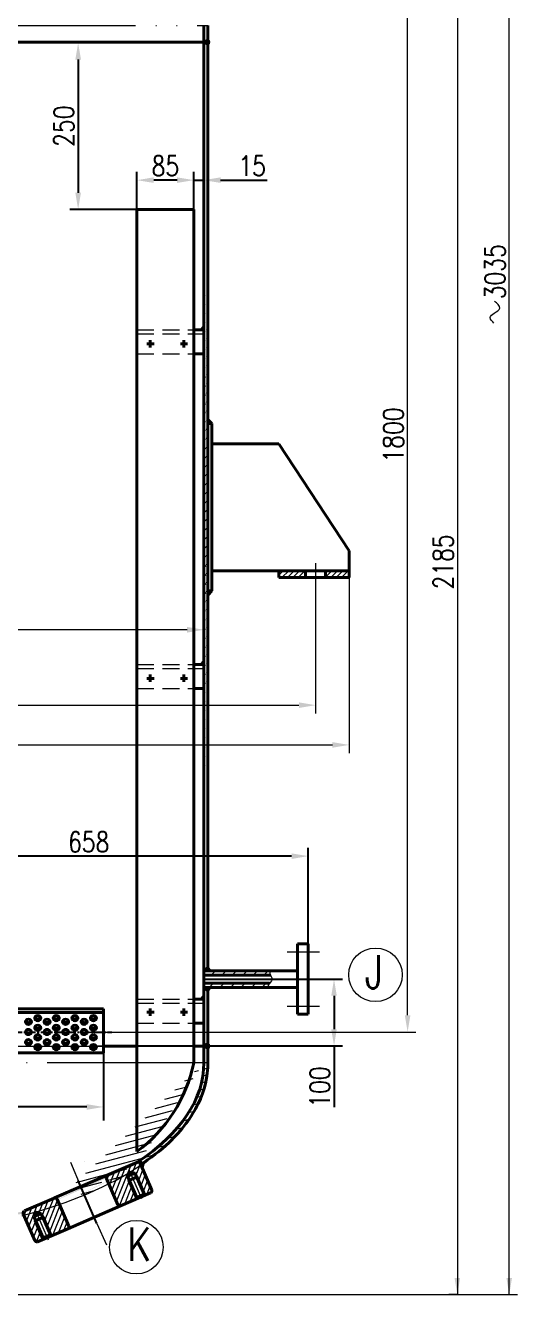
# Model space of a CAD drawing. Header units: millimetres. Extents: x 3080 to 3710, y -594 to 0.
# Drawn here: x 3225.3 to 3298.8, y -353.1 to -163.5 of the extents above; entities that cross this region are included whole.
import ezdxf

# ---------------------------------------------------------------- set-up
doc = ezdxf.new("R2010")
doc.units = ezdxf.units.MM
for name, pattern in [('ACAD_ISO04W100', [30, 24, -3, 0, -3]), ('ACAD_ISO05W100', [33, 24, -3, 0, -3, 0, -3]), ('ACAD_ISO10W100', [18, 12, -3, 0, -3]), ('CENTER', [2, 1.25, -0.25, 0.25, -0.25]), ('DASHED2', [9.525, 6.35, -3.175])]:
    doc.linetypes.add(name, pattern=pattern)
doc.layers.add('中心线', color=1, linetype='CENTER')
doc.layers.add('文本标注', color=6, linetype='Continuous')
for name, color, linetype, lineweight in [('双点划线', 7, 'ACAD_ISO05W100', 20), ('图层1', 7, 'Continuous', 40), ('点划线', 7, 'ACAD_ISO10W100', 20), ('点化线', 3, 'ACAD_ISO04W100', 25), ('粗实线', 7, 'Continuous', 40), ('细实线', 7, 'Continuous', 20), ('虚线', 7, 'DASHED2', 20)]:
    doc.layers.add(name, color=color, linetype=linetype, lineweight=lineweight)
doc.styles.add('HZTXT', font='txt.shx', dxfattribs={"bigfont": 'hztxt.shx'})
doc.styles.add('样式 1', font='txt.shx', dxfattribs={"width": 0.8, "bigfont": 'hztxt.shx'})
doc.dimstyles.new('ISO-25', dxfattribs={"dimtxt": 3, "dimasz": 2.5, "dimexe": 1.25, "dimexo": 0, "dimtad": 1, "dimlfac": 6, "dimtxsty": 'HZTXT', "dimcen": 2.5, "dimadec": 0, "dimazin": 0, "dimtfac": 1, "dimtmove": 0, "dimatfit": 3, "dimfxl": 0, "dimarcsym": 0})

# ---------------------------------------------------------------- blocks, each defined once
blk = doc.blocks.new('A$C26D55DB2')
at = {"layer": '细实线', "ltscale": 0.2}
h = blk.add_hatch(dxfattribs=at)
h.set_pattern_fill('ANSI31', color=256, scale=0.166667, angle=192, style=0)
h.set_pattern_definition([(237, (300.6436, 245.9719), (0.4437963, -0.2882047), [])])
h.paths.add_polyline_path([(15.47, 7.17), (15.28, 7.29), (11.12, 6.41), (10.99, 6.21), (11.79, 2.46), (11.99, 2.34), (14.13, 2.79), (13.61, 5.24), (13.77, 5.27), (13.66, 5.8), (14.14, 5.91), (14.08, 6.19), (14.63, 6.01), (14.62, 6.01), (14.74, 5.48), (14.91, 5.51), (15.43, 3.07), (16.14, 3.22), (16.27, 3.42)])
h.paths.add_polyline_path([(14.91, 5.51), (14.74, 5.48), (15.23, 3.2), (15.43, 3.07)])
h.paths.add_polyline_path([(13.77, 5.27), (13.61, 5.24), (14.13, 2.79), (14.25, 2.99)], flags=17)
h.paths.add_polyline_path([(3, 0.43), (5.14, 0.88), (5.27, 1.08), (4.47, 4.83), (4.27, 4.96), (0.12, 4.07), (-0.01, 3.87), (0.78, 0.12), (0.98, 0), (1.69, 0.15), (1.17, 2.59), (1.35, 2.63), (1.23, 3.17), (1.65, 3.55), (1.71, 3.27), (2.2, 3.37), (2.32, 2.84), (2.48, 2.87)])
h.paths.add_polyline_path([(2.8, 0.55), (3, 0.43), (2.48, 2.87), (2.32, 2.84)], flags=17)
h.paths.add_polyline_path([(1.69, 0.15), (1.82, 0.35), (1.35, 2.63), (1.17, 2.59)], flags=17)
at = {"layer": '图层1'}
blk.add_line((15.23, 3.2), (14.63, 6.02), dxfattribs=at)
at = {"layer": '点划线'}
for p, q in [((14.82, 2.71), (14.02, 6.47)), ((1.58, 3.87), (2.4, 0))]:
    blk.add_line(p, q, dxfattribs=at)
at = {"layer": '点化线', "color": 7, "ltscale": 0.5}
blk.add_line((8.74, 0.79), (7.52, 6.5), dxfattribs=at)
at = {"layer": '粗实线'}
for p, q in [((4.19, 4.94), (11.2, 6.43)), ((4.17, 4.93), (0.2, 4.09)), ((4.19, 4.94), (4.17, 4.93)), ((4.17, 4.93), (4.17, 4.93)), ((12.07, 2.35), (5.06, 0.86)), ((5.06, 0.86), (1.06, 0.01))]:
    blk.add_line(p, q, dxfattribs=at)
at = {"layer": '粗实线', "ltscale": 0.2}
for p, q in [((15.19, 7.28), (11.2, 6.43)), ((16.25, 3.5), (15.49, 7.08)), ((5.25, 1.16), (4.49, 4.75)), ((11.77, 2.55), (11.01, 6.13)), ((14.91, 5.51), (13.61, 5.24)), ((14.08, 6.19), (13.66, 5.81)), ((13.66, 5.8), (14.63, 6.01)), ((14.08, 6.19), (14.63, 6.01)), ((0.77, 0.21), (0, 3.79)), ((1.65, 3.55), (1.23, 3.17)), ((2.2, 3.37), (1.23, 3.17)), ((1.65, 3.55), (2.19, 3.37)), ((16.06, 3.2), (12.07, 2.35)), ((15.23, 3.2), (14.25, 2.99)), ((15.23, 3.2), (15.43, 3.07)), ((1.17, 2.59), (2.48, 2.87)), ((14.25, 2.99), (14.13, 2.79)), ((1.82, 0.35), (1.69, 0.15)), ((2.8, 0.55), (1.82, 0.35)), ((2.8, 0.55), (3, 0.43))]:
    blk.add_line(p, q, dxfattribs=at)
at = {"layer": '粗实线', "ltscale": 0.5}
for p, q in [((14.25, 2.99), (13.66, 5.8)), ((1.82, 0.35), (1.23, 3.17)), ((2.8, 0.55), (2.2, 3.37))]:
    blk.add_line(p, q, dxfattribs=at)
at = {"layer": '粗实线', "ltscale": 0.2}
for centre, start, end in [((11.25, 6.18), 102, 192), ((15.25, 7.03), 12, 102), ((0.25, 3.84), 102, 192), ((16.01, 3.45), 282, 12), ((12.02, 2.6), 192, 282), ((1.01, 0.26), 192, 282), ((5.01, 1.11), 282, 12)]:
    blk.add_arc(centre, 0.25, start, end, dxfattribs=at)
at = {"layer": '粗实线'}
blk.add_arc((4.24, 4.69), 0.25, 12, 102, dxfattribs=at)
at = {"layer": '细实线', "ltscale": 0.5}
for p, q in [((14.13, 2.79), (13.61, 5.24)), ((15.43, 3.07), (14.91, 5.51)), ((1.69, 0.15), (1.17, 2.59)), ((3, 0.43), (2.48, 2.87))]:
    blk.add_line(p, q, dxfattribs=at)
blk = doc.blocks.new('*D91')
at = {"layer": 'Defpoints', "color": 0}
for p in [(3251.95, -186.62), (3250.45, -190.99), (3251.95, -190.99)]:
    blk.add_point(p, dxfattribs=at)
at = {"layer": '细实线', "color": 0, "lineweight": -2}
for p, q in [((3250.45, -190.99), (3250.45, -185.37)), ((3251.95, -190.99), (3251.95, -185.37)), ((3247.95, -186.62), (3245.45, -186.62)), ((3250.45, -186.62), (3251.95, -186.62)), ((3254.45, -186.62), (3261.4, -186.62))]:
    blk.add_line(p, q, dxfattribs=at)
at = {"layer": '细实线', "color": 0}
for points in [[(3247.95, -186.2), (3247.95, -187.03), (3250.45, -186.62)], [(3254.45, -186.2), (3254.45, -187.03), (3251.95, -186.62)]]:
    blk.add_solid(points, dxfattribs=at)
at = {"layer": '细实线', "color": 0, "insert": (3259.17, -184.49), "char_height": 3, "attachment_point": 5, "style": '样式 1'}
blk.add_mtext('15', dxfattribs=at)
blk = doc.blocks.new('*D92')
at = {"layer": 'Defpoints', "color": 0}
for p in [(3241.95, -186.62), (3241.95, -190.99), (3250.45, -190.99)]:
    blk.add_point(p, dxfattribs=at)
at = {"layer": '细实线', "color": 0, "lineweight": -2}
for p, q in [((3241.95, -190.99), (3241.95, -185.37)), ((3250.45, -190.99), (3250.45, -185.37)), ((3247.95, -186.62), (3244.45, -186.62))]:
    blk.add_line(p, q, dxfattribs=at)
at = {"layer": '细实线', "color": 0}
for points in [[(3244.45, -186.2), (3244.45, -187.03), (3241.95, -186.62)], [(3247.95, -186.2), (3247.95, -187.03), (3250.45, -186.62)]]:
    blk.add_solid(points, dxfattribs=at)
at = {"layer": '细实线', "color": 0, "insert": (3246.2, -184.49), "char_height": 3, "attachment_point": 5, "style": '样式 1'}
blk.add_mtext('85', dxfattribs=at)
blk = doc.blocks.new('*D80')
at = {"layer": 'Defpoints', "color": 0}
for p in [(3251.95, -166.1), (3233.17, -190.99), (3250.45, -190.99)]:
    blk.add_point(p, dxfattribs=at)
at = {"layer": '细实线', "color": 0, "lineweight": -2}
for p, q in [((3251.95, -166.1), (3231.92, -166.1)), ((3233.17, -168.6), (3233.17, -188.49)), ((3250.45, -190.99), (3231.92, -190.99))]:
    blk.add_line(p, q, dxfattribs=at)
at = {"layer": '细实线', "color": 0}
for points in [[(3232.75, -168.6), (3233.59, -168.6), (3233.17, -166.1)], [(3232.75, -188.49), (3233.59, -188.49), (3233.17, -190.99)]]:
    blk.add_solid(points, dxfattribs=at)
at = {"layer": '细实线', "color": 0, "insert": (3231.04, -178.55), "char_height": 3, "attachment_point": 5, "rotation": 90, "style": '样式 1'}
blk.add_mtext('250', dxfattribs=at)
blk = doc.blocks.new('*D81')
at = {"layer": 'Defpoints', "color": 0}
for p in [(3251.95, -305.99), (3271.39, -305.99), (3241.95, -315.99)]:
    blk.add_point(p, dxfattribs=at)
at = {"layer": '细实线', "color": 0, "lineweight": -2}
for p, q in [((3251.95, -305.99), (3272.64, -305.99)), ((3271.39, -308.49), (3271.39, -313.49)), ((3241.95, -315.99), (3272.64, -315.99)), ((3271.39, -315.99), (3271.39, -325.14))]:
    blk.add_line(p, q, dxfattribs=at)
at = {"layer": '细实线', "color": 0}
for points in [[(3270.97, -308.49), (3271.8, -308.49), (3271.39, -305.99)], [(3270.97, -313.49), (3271.8, -313.49), (3271.39, -315.99)]]:
    blk.add_solid(points, dxfattribs=at)
at = {"layer": '细实线', "color": 0, "insert": (3269.26, -322.12), "char_height": 3, "attachment_point": 5, "rotation": 90, "style": '样式 1'}
blk.add_mtext('100', dxfattribs=at)
blk = doc.blocks.new('*D86')
at = {"layer": 'Defpoints', "color": 0}
for p in [(3201.95, -287.62), (3201.95, -300.74), (3267.55, -300.74)]:
    blk.add_point(p, dxfattribs=at)
at = {"layer": '细实线', "color": 0, "lineweight": -2}
for p, q in [((3201.95, -300.74), (3201.95, -286.37)), ((3265.05, -287.62), (3204.45, -287.62)), ((3267.55, -300.74), (3267.55, -286.37))]:
    blk.add_line(p, q, dxfattribs=at)
at = {"layer": '细实线', "color": 0}
for points in [[(3204.45, -287.21), (3204.45, -288.04), (3201.95, -287.62)], [(3265.05, -287.21), (3265.05, -288.04), (3267.55, -287.62)]]:
    blk.add_solid(points, dxfattribs=at)
at = {"layer": '细实线', "color": 0, "insert": (3234.75, -285.5), "char_height": 3, "attachment_point": 5, "style": '样式 1'}
blk.add_mtext('658', dxfattribs=at)

msp = doc.modelspace()

# ---------------------------------------------------------------- hatches: boundary and pattern name
at = {"layer": '粗实线'}
h = msp.add_hatch(color=7, dxfattribs=at)
h.paths.add_polyline_path([(3252.548, -166.3429), (3252.5483, -166.3431, 0.35186181), (3252.5483, -165.6431), (3252.548, -165.6433)])
h.paths.add_polyline_path([(3252.1287, -165.8882), (3251.948, -165.8882), (3251.948, -165.9934), (3251.9483, -165.9936), (3251.948, -165.9936), (3251.948, -166.099), (3252.1292, -166.099), (3252.548, -166.3429), (3252.548, -165.6433)])
h = msp.add_hatch(color=7, dxfattribs=at)
h.paths.add_polyline_path([(3251.948, -208.5243), (3251.5347, -208.9937), (3251.948, -208.9937)])
h.paths.add_polyline_path([(3251.948, -258.5242), (3251.5346, -258.9937), (3251.948, -258.9937)])
h.paths.add_polyline_path([(3251.948, -308.524), (3251.5345, -308.9937), (3251.948, -308.9937)])
h = msp.add_hatch(color=7, dxfattribs=at)
h.paths.add_polyline_path([(3253.148, -247.9935), (3252.548, -247.9935), (3252.548, -248.6216)])
h.paths.add_polyline_path([(3252.548, -222.3573), (3252.548, -222.9936), (3253.148, -222.9936)])
h = msp.add_hatch(color=7, dxfattribs=at)
h.paths.add_polyline_path([(3252.548, -304.2547), (3252.548, -304.7436), (3252.8736, -304.7436)])
h.paths.add_polyline_path([(3252.1497, -304.5552), (3251.948, -304.5552), (3251.948, -304.7436), (3252.548, -304.7436), (3252.548, -304.2547)])
h.paths.add_polyline_path([(3252.548, -307.7325), (3252.8736, -307.2436), (3252.548, -307.2436)])
h.paths.add_polyline_path([(3252.548, -307.7325), (3252.548, -307.2436), (3251.948, -307.2436), (3251.948, -307.432), (3252.1497, -307.432)])
h = msp.add_hatch(color=7, dxfattribs=at)
h.paths.add_polyline_path([(3252.548, -316.3429), (3252.5483, -316.3431, 0.35186181), (3252.5483, -315.6431), (3252.548, -315.6433)])
h.paths.add_polyline_path([(3252.1287, -315.8882), (3251.948, -315.8882), (3251.948, -315.9934), (3251.9483, -315.9936), (3251.948, -315.9936), (3251.948, -316.099), (3252.1292, -316.099), (3252.548, -316.3429), (3252.548, -315.6433)])
h = msp.add_hatch(color=7, dxfattribs=at)
edge = h.paths.add_edge_path()
edge.add_arc((3225.2464, -340.9202), 0.3, 113.367233, 203.367233, ccw=False)
edge.add_ellipse((3201.948, -318.4936), major_axis=(50, 0), ratio=0.49999994, start_angle=297.102697, end_angle=297.618935, ccw=False)
edge.add_line((3224.7273, -340.7484), (3224.7897, -340.9715))
edge.add_line((3224.7897, -340.9715), (3224.5913, -341.3873))
edge.add_ellipse((3201.948, -318.4936), major_axis=(-50.6, 0), ratio=0.50592881, start_angle=116.583235, end_angle=117.189024)
edge.add_line((3225.0685, -341.2649), (3224.971, -341.0392))
edge = h.paths.add_edge_path()
edge.add_ellipse((3201.948, -318.4936), major_axis=(-50.6, 0), ratio=0.50592881, start_angle=116.583235, end_angle=117.189024, ccw=False)
edge.add_line((3224.5913, -341.3873), (3225.262, -341.7128))
edge.add_line((3225.262, -341.7128), (3225.0685, -341.2649))
edge = h.paths.add_edge_path()
edge.add_line((3242.4848, -333.2774), (3242.3843, -333.1018))
edge.add_ellipse((3201.948, -318.4936), major_axis=(-50.0002, 0.1004), ratio=0.49462808, start_angle=143.321136, end_angle=144.028291, ccw=False)
edge.add_arc((3242.1373, -333.6224), 0.3, 23.367233, 113.367233, ccw=False)
edge.add_line((3242.4127, -333.5034), (3242.5332, -333.7823))
edge.add_ellipse((3201.948, -318.4936), major_axis=(-50.6, 0), ratio=0.50592881, start_angle=143.329116, end_angle=144.033985)
edge.add_line((3242.9019, -333.5286), (3242.4848, -333.2774))
edge = h.paths.add_edge_path()
edge.add_ellipse((3201.948, -318.4936), major_axis=(-50.6, 0), ratio=0.50592881, start_angle=143.329116, end_angle=144.033985, ccw=False)
edge.add_line((3242.5332, -333.7823), (3242.7065, -334.1834))
edge.add_line((3242.7065, -334.1834), (3242.9019, -333.5286))
at = {"layer": '细实线'}
h = msp.add_hatch(dxfattribs=at)
h.set_pattern_fill('ANSI31', scale=0.3, style=0)
h.set_pattern_definition([(45, (1759.2192, -1250.9075), (-0.6735192, 0.6735192), [])])
edge = h.paths.add_edge_path()
edge.add_line((3252.548, -163.4936), (3252.548, -304.7436))
edge.add_line((3251.948, -163.4936), (3251.948, -318.4936))
h = msp.add_hatch(dxfattribs=at)
h.set_pattern_fill('ANSI31', scale=0.18, style=0)
h.set_pattern_definition([(45, (1759.2192, -1250.90754), (-0.40411153, 0.40411153), [])])
h.paths.add_polyline_path([(3133.7604, -245.9936), (3133.7604, -244.9936), (3130.2606, -244.9936), (3130.2606, -245.9936)])
h.paths.add_polyline_path([(3140.7606, -245.9936), (3140.7606, -244.9936), (3136.7604, -244.9936), (3136.7604, -245.9936)])
h.paths.add_polyline_path([(3263.136, -244.9936), (3263.136, -245.9936), (3267.1362, -245.9936), (3267.1362, -244.9936)])
h.paths.add_polyline_path([(3270.1362, -244.9936), (3270.1362, -245.9936), (3273.636, -245.9936), (3273.636, -244.9936)])
h = msp.add_hatch(dxfattribs=at)
h.set_pattern_fill('ANSI31', scale=0.35, style=0)
h.set_pattern_definition([(45, (-2351.8628, -521.4645), (-0.7857724, 0.7857724), [])])
edge = h.paths.add_edge_path()
edge.add_spline(control_points=[(3261.8841, -305.3936), (3261.8458, -305.3186), (3261.7586, -305.1133), (3261.7714, -304.888), (3261.8055, -304.7436)], knot_values=[3.89751059, 3.89751059, 3.89751059, 3.89751059, 4.28556688, 4.92821618, 4.92821618, 4.92821618, 4.92821618], degree=3, periodic=0)
edge.add_line((3261.8055, -304.7436), (3251.948, -304.7436))
edge.add_line((3251.948, -304.7436), (3251.948, -305.3936))
edge.add_line((3251.948, -305.3936), (3261.8841, -305.3936))
edge = h.paths.add_edge_path()
edge.add_spline(control_points=[(3261.5705, -307.2436), (3261.5355, -307.1309), (3261.523, -306.9116), (3261.685, -306.6984), (3261.7737, -306.5936)], knot_values=[7.22527772, 7.22527772, 7.22527772, 7.22527772, 7.86951795, 8.49621536, 8.49621536, 8.49621536, 8.49621536], degree=3, periodic=0)
edge.add_line((3261.7737, -306.5936), (3251.948, -306.5936))
edge.add_line((3251.948, -306.5936), (3251.948, -307.2436))
edge.add_line((3251.948, -307.2436), (3261.5705, -307.2436))
h = msp.add_hatch(dxfattribs=at)
h.set_pattern_fill('ANSI31', scale=0.3, angle=330, style=0)
h.set_pattern_definition([(15, (1759.2192, -1250.9075), (-0.24652514, 0.92004435), [])])
edge = h.paths.add_edge_path()
edge.add_ellipse((3201.948, -318.4936), major_axis=(-50.6, 0), ratio=0.50592881, start_angle=144.033985, end_angle=180, ccw=False)
edge.add_line((3252.548, -318.4936), (3251.948, -318.4936))
edge.add_ellipse((3201.948, -318.4936), major_axis=(-50.0002, 0.1004), ratio=0.49462808, start_angle=144.028291, end_angle=180.232661, ccw=False)
edge.add_line((3242.3843, -333.1018), (3242.4848, -333.2774))
edge.add_line((3242.4848, -333.2774), (3242.9019, -333.5286))

# ---------------------------------------------------------------- linework, layer by layer
at = {"layer": '中心线', "color": 7}
msp.add_line((3165.5717, -313.9022), (3238.2037, -313.9022), dxfattribs=at)
at = {"layer": '双点划线', "color": 7}
for p, q in [((3151.3484, -163.4936), (3252.548, -163.4936)), ((3252.548, -318.4936), (3151.348, -318.4936))]:
    msp.add_line(p, q, dxfattribs=at)
at = {"layer": '文本标注', "color": 7}
for p, q in [((3236.9484, -317.0855), (3236.9484, -327.098)), ((3234.4484, -325.098), (3169.4484, -325.098))]:
    msp.add_line(p, q, dxfattribs=at)
msp.add_solid([(3234.4484, -324.6813), (3234.4484, -325.5147), (3236.9484, -325.098)], dxfattribs=at)
at = {"layer": '点划线', "color": 7}
for p, q in [((3268.6362, -243.8572), (3268.6362, -246.9838)), ((3268.6654, -305.9936), (3251.3429, -305.9936))]:
    msp.add_line(p, q, dxfattribs=at)
at = {"layer": '粗实线', "color": 7}
for p, q in [((3251.948, -163.4936), (3251.948, -318.4936)), ((3252.548, -163.4936), (3252.548, -304.7436)), ((3151.9484, -165.9936), (3251.948, -165.9936)), ((3252.1287, -165.8882), (3251.9483, -165.8882)), ((3251.9483, -165.9936), (3251.9483, -165.9936)), ((3252.1292, -166.099), (3251.9483, -166.099)), ((3252.1287, -165.8882), (3252.5483, -165.6431)), ((3252.1292, -166.099), (3252.5483, -166.3431)), ((3250.4483, -190.9936), (3241.9483, -190.9936)), ((3241.9483, -331.7622), (3241.9483, -190.9936)), ((3250.4484, -318.4937), (3250.4483, -190.9936)), ((3251.5347, -208.9937), (3251.9482, -208.524)), ((3250.4486, -208.9937), (3251.9482, -208.9937)), ((3244.5016, -211.0915), (3243.4393, -211.0915)), ((3243.9481, -211.6129), (3243.9481, -210.5205)), ((3249.5018, -211.0915), (3248.4395, -211.0915)), ((3248.9483, -211.6129), (3248.9483, -210.5205)), ((3250.4486, -212.5937), (3251.9482, -212.5937)), ((3253.148, -222.9936), (3252.548, -222.3573)), ((3252.548, -222.9936), (3253.148, -222.9936)), ((3253.148, -222.9936), (3253.148, -247.9935)), ((3253.148, -225.9936), (3263.136, -225.9936)), ((3263.136, -225.9936), (3273.636, -241.9936)), ((3273.636, -241.9936), (3273.636, -245.9936)), ((3253.148, -244.9936), (3273.636, -244.9936)), ((3263.136, -244.9936), (3263.136, -245.9936)), ((3263.136, -245.9936), (3273.636, -245.9936)), ((3267.1362, -244.9936), (3267.1362, -245.9936)), ((3270.1362, -244.9936), (3270.1362, -245.9936)), ((3252.548, -247.9935), (3253.148, -247.9935)), ((3253.148, -247.9935), (3252.548, -248.6216)), ((3250.4485, -258.9937), (3251.9481, -258.9937)), ((3251.5346, -258.9937), (3251.9481, -258.524)), ((3244.5015, -261.073), (3243.4392, -261.073)), ((3243.948, -261.5944), (3243.948, -260.502)), ((3249.5017, -261.073), (3248.4394, -261.073)), ((3248.9482, -261.5944), (3248.9482, -260.502)), ((3250.4485, -262.5937), (3251.9481, -262.5937)), ((3265.948, -311.2436), (3265.948, -300.7436)), ((3265.948, -300.7436), (3267.548, -300.7436)), ((3267.548, -300.7436), (3267.548, -311.2436)), ((3251.948, -304.5552), (3252.1497, -304.5552)), ((3265.948, -304.7436), (3251.948, -304.7436)), ((3265.948, -304.7436), (3251.948, -304.7436)), ((3252.1497, -304.5552), (3252.548, -304.2547)), ((3252.548, -304.2547), (3252.8736, -304.7436)), ((3261.8841, -305.3936), (3251.948, -305.3936)), ((3261.7737, -306.5936), (3251.948, -306.5936)), ((3250.4484, -308.9937), (3251.948, -308.9937)), ((3251.5345, -308.9937), (3251.948, -308.524)), ((3265.948, -307.2436), (3251.948, -307.2436)), ((3251.948, -307.432), (3252.1497, -307.432)), ((3252.1497, -307.432), (3252.548, -307.7325)), ((3252.548, -307.2436), (3252.548, -318.4936)), ((3252.548, -307.7325), (3252.8736, -307.2436)), ((3204.3565, -310.4608), (3236.9484, -310.4608)), ((3204.3565, -310.9608), (3236.9484, -310.9608)), ((3236.9484, -317.023), (3236.9484, -310.4608)), ((3244.5013, -310.9387), (3243.4391, -310.9387)), ((3243.9479, -311.4601), (3243.9479, -310.3677)), ((3249.5016, -310.9387), (3248.4393, -310.9387)), ((3248.9481, -311.4601), (3248.9481, -310.3677)), ((3250.4484, -312.5937), (3251.948, -312.5937)), ((3267.548, -311.2436), (3265.948, -311.2436)), ((3241.9483, -315.9936), (3236.9484, -315.9936)), ((3250.4484, -315.9937), (3251.948, -315.9937)), ((3252.1287, -315.8882), (3251.9483, -315.8882)), ((3251.9483, -315.9936), (3251.9483, -315.9936)), ((3252.1292, -316.099), (3251.9483, -316.099)), ((3252.1287, -315.8882), (3252.5483, -315.6431)), ((3252.1292, -316.099), (3252.5483, -316.3431)), ((3205.1984, -317.023), (3236.9484, -317.023)), ((3242.3843, -333.1018), (3242.4848, -333.2774)), ((3242.4848, -333.2774), (3242.9019, -333.5286)), ((3242.9019, -333.5286), (3242.7065, -334.1834))]:
    msp.add_line(p, q, dxfattribs=at)
for centre, radius, start, end in [((3252.1125, -165.9931), 0.5589, 321.230099, 38.770192), ((3225.7489, -312.0231), 0.494, 209.111146, 330.888854), ((3225.7489, -312.0231), 0.494, 209.111146, 330.888854), ((3227.1345, -311.4745), 0.494, 209.111146, 330.888854), ((3228.5202, -312.0231), 0.494, 209.111146, 330.888854), ((3228.5202, -312.0231), 0.494, 209.111146, 330.888854), ((3229.9058, -311.4745), 0.494, 209.111146, 330.888854), ((3231.2914, -312.0231), 0.494, 209.111146, 330.888854), ((3231.2914, -312.0231), 0.494, 209.111146, 330.888854), ((3232.6771, -311.4745), 0.494, 209.111146, 330.888854), ((3234.0627, -312.0231), 0.494, 209.111146, 330.888854), ((3234.0627, -312.0231), 0.494, 209.111146, 330.888854), ((3235.4484, -311.4745), 0.494, 209.111146, 330.888854), ((3225.7489, -313.5516), 0.494, 209.111146, 330.888854), ((3225.7489, -313.5516), 0.494, 209.111146, 330.888854), ((3227.1345, -312.9179), 0.494, 209.111146, 330.888854), ((3227.1345, -314.3538), 0.494, 209.111146, 330.888854), ((3228.5202, -313.5516), 0.494, 209.111146, 330.888854), ((3228.5202, -313.5516), 0.494, 209.111146, 330.888854), ((3229.9058, -312.9179), 0.494, 209.111146, 330.888854), ((3229.9058, -314.3538), 0.494, 209.111146, 330.888854), ((3231.2914, -313.5516), 0.494, 209.111146, 330.888854), ((3231.2914, -313.5516), 0.494, 209.111146, 330.888854), ((3232.6771, -312.9179), 0.494, 209.111146, 330.888854), ((3232.6771, -314.3538), 0.494, 209.111146, 330.888854), ((3234.0627, -313.5516), 0.494, 209.111146, 330.888854), ((3234.0627, -313.5516), 0.494, 209.111146, 330.888854), ((3235.4484, -312.9179), 0.494, 209.111146, 330.888854), ((3235.4484, -314.3538), 0.494, 209.111146, 330.888854), ((3225.7489, -315.0801), 0.494, 209.111146, 330.888854), ((3225.7489, -315.0801), 0.494, 209.111146, 330.888854), ((3227.1345, -315.8064), 0.494, 209.111146, 330.888854), ((3228.5202, -315.0801), 0.494, 209.111146, 330.888854), ((3228.5202, -315.0801), 0.494, 209.111146, 330.888854), ((3229.9058, -315.8064), 0.494, 209.111146, 330.888854), ((3231.2914, -315.0801), 0.494, 209.111146, 330.888854), ((3231.2914, -315.0801), 0.494, 209.111146, 330.888854), ((3232.6771, -315.8064), 0.494, 209.111146, 330.888854), ((3234.0627, -315.0801), 0.494, 209.111146, 330.888854), ((3234.0627, -315.0801), 0.494, 209.111146, 330.888854), ((3235.4484, -315.8064), 0.494, 209.111146, 330.888854), ((3252.1125, -315.9931), 0.5589, 321.230099, 38.770192), ((3228.8702, -314.0273), 22.0355, 306.405919, 348.30604)]:
    msp.add_arc(centre, radius, start, end, dxfattribs=at)
at = {"layer": '粗实线', "color": 7, "extrusion": (0, 0, -1)}
for centre in [(3225.7489, -312.3737), (3228.5202, -312.3737), (3229.9058, -311.8252), (3229.9058, -313.2685), (3231.2914, -312.3737), (3232.6771, -311.8252), (3232.6771, -313.2685), (3234.0627, -312.3737), (3225.7489, -313.9022), (3228.5202, -313.9022), (3229.9058, -314.7044), (3231.2914, -313.9022), (3232.6771, -314.7044), (3234.0627, -313.9022), (3225.7489, -315.4307), (3228.5202, -315.4307), (3229.9058, -316.157), (3231.2914, -315.4307), (3232.6771, -316.157), (3234.0627, -315.4307)]:
    msp.add_ellipse(centre, major_axis=(-0.45, 0), ratio=0.8660254, dxfattribs=at)
at = {"layer": '粗实线', "color": 7}
for centre in [(3225.7489, -312.3737), (3227.1345, -311.8252), (3227.1345, -313.2685), (3228.5202, -312.3737), (3231.2914, -312.3737), (3234.0627, -312.3737), (3235.4484, -311.8252), (3235.4484, -313.2685), (3225.7489, -313.9022), (3227.1345, -314.7044), (3228.5202, -313.9022), (3231.2914, -313.9022), (3234.0627, -313.9022), (3235.4484, -314.7044), (3225.7489, -315.4307), (3227.1345, -316.157), (3228.5202, -315.4307), (3231.2914, -315.4307), (3234.0627, -315.4307), (3235.4484, -316.157)]:
    msp.add_ellipse(centre, major_axis=(0.45, 0), ratio=0.8660254, dxfattribs=at)
msp.add_ellipse((3201.948, -318.4936), major_axis=(-50.0002, 0.1004), ratio=0.49462808, start_param=2.50142571, end_param=3.14565335, dxfattribs=at)
msp.add_open_spline([(3242.3492, -333.8475), (3243.9942, -332.7598), (3245.4643, -331.6027), (3248.6451, -328.5764), (3250.116, -326.6364), (3252.0686, -322.6275), (3252.5608, -320.5595), (3252.548, -318.4899)], degree=3, knots=[2.501425714, 2.501425714, 2.501425714, 2.501425714, 2.663822091, 2.663822091, 2.906339503, 2.906339503, 3.145653354, 3.145653354, 3.145653354, 3.145653354], dxfattribs=at)
at = {"layer": '细实线', "color": 7}
for p, q in [((3297.558, -353.1378), (3297.558, -51.2968)), ((3282.3782, -311.4022), (3282.3782, -137.9936)), ((3289.8065, -137.9936), (3289.8065, -353.1378)), ((3227.0759, -165.9936), (3229.8205, -165.9936)), ((3232.9845, -165.9936), (3232.2345, -165.9936)), ((3251.948, -190.9936), (3251.948, -183.2347)), ((3251.948, -190.9936), (3251.948, -187.5747)), ((3251.9482, -208.9937), (3251.9482, -205.6939)), ((3250.4483, -210.5437), (3250.4483, -214.4263)), ((3251.948, -211.0915), (3251.948, -215.7765)), ((3251.948, -222.9936), (3251.948, -255.7622)), ((3268.6362, -245.9936), (3268.6362, -266.3145)), ((3273.636, -244.9936), (3273.636, -272.2519)), ((3251.948, -247.9935), (3251.948, -255.0499)), ((3249.448, -253.7999), (3154.4482, -253.7999)), ((3137.7604, -265.0645), (3266.1362, -265.0645)), ((3132.7606, -271.0019), (3271.136, -271.0019)), ((3252.548, -304.2547), (3252.548, -297.348)), ((3264.3832, -301.9307), (3269.2334, -301.9307)), ((3264.3832, -310.0566), (3269.2334, -310.0566)), ((3233.8876, -313.9022), (3283.6282, -313.9022)), ((3151.9484, -315.9936), (3250.4484, -315.9937)), ((3241.9483, -315.9937), (3235.9312, -315.9937)), ((3241.9483, -315.9936), (3237.7204, -315.9936)), ((3233.6132, -337.0893), (3232.0822, -333.3967)), ((3234.1165, -333.1891), (3234.1165, -333.1891)), ((3235.9526, -342.5038), (3237.4199, -345.6792)), ((3183.9472, -353.1378), (3298.808, -353.1378)), ((3289.8065, -353.1378), (3288.5565, -353.1378))]:
    msp.add_line(p, q, dxfattribs=at)
for centre in [(3277.5759, -305.3553), (3241.8616, -346.0456)]:
    msp.add_circle(centre, 4, dxfattribs=at)
msp.add_ellipse((3201.948, -318.4936), major_axis=(-50.6, 0), ratio=0.50592881, start_param=2.04533432, end_param=2.50156499, dxfattribs=at)
at = {"layer": '细实线', "color": 7, "start_tangent": (-0.69429612, 0.71968945), "end_tangent": (-0.84377022, 0.53670459)}
msp.add_spline([(3295.2757, -207.9829), (3294.7263, -207.1593), (3295.3215, -206.4729), (3296.1455, -205.7408), (3295.3672, -204.7341)], degree=3, dxfattribs=at)
at = {"layer": '细实线', "color": 7}
msp.add_open_spline([(3261.8055, -304.7436), (3261.7714, -304.888), (3261.7443, -305.3643), (3262.5065, -306.0668), (3261.5118, -306.7135), (3261.5355, -307.1309), (3261.5705, -307.2436)], degree=3, knots=[3.89751059, 3.89751059, 3.89751059, 3.89751059, 4.54015989, 6.07679261, 7.85197513, 8.49621536, 8.49621536, 8.49621536, 8.49621536], dxfattribs=at)
for points in [[(3249.448, -253.3833), (3249.448, -254.2166), (3251.948, -253.7999)], [(3266.1362, -264.6479), (3266.1362, -265.4812), (3268.6362, -265.0645)], [(3271.136, -270.5852), (3271.136, -271.4185), (3273.636, -271.0019)], [(3281.9615, -311.4022), (3282.7949, -311.4022), (3282.3782, -313.9022)], [(3289.3898, -350.6378), (3290.2232, -350.6378), (3289.8065, -353.1378)], [(3297.1413, -350.6378), (3297.9746, -350.6378), (3297.558, -353.1378)]]:
    msp.add_solid(points, dxfattribs=at)
at = {"layer": '虚线', "color": 7, "ltscale": 0.4}
for p, q in [((3241.9485, -208.9937), (3250.4486, -208.9937)), ((3241.9485, -209.5917), (3251.948, -209.5917)), ((3241.9485, -212.5937), (3250.4486, -212.5937)), ((3241.9484, -258.9937), (3250.4485, -258.9937)), ((3241.9484, -259.5917), (3251.948, -259.5917)), ((3241.9484, -262.5937), (3250.4485, -262.5937)), ((3241.9483, -308.9937), (3250.4484, -308.9937)), ((3241.9483, -309.5917), (3251.948, -309.5917)), ((3241.9483, -312.5937), (3250.4484, -312.5937)), ((3241.9483, -315.9937), (3250.4484, -315.9937))]:
    msp.add_line(p, q, dxfattribs=at)

# ---------------------------------------------------------------- block references
at = {"layer": '细实线', "color": 7, "xscale": 1.200000000000222, "yscale": 1.200000000000045, "zscale": 1.2, "rotation": 11.36723252790506}
msp.add_blockref('A$C26D55DB2', (3225.8632, -345.5021), dxfattribs=at)

# ---------------------------------------------------------------- texts
at = {"layer": '细实线', "color": 7, "char_height": 3, "attachment_point": 5, "rotation": 90, "style": '样式 1'}
for s, insert in [('3035', (3295.433, -200.3069)), ('1800', (3280.2532, -224.6979)), ('2185', (3287.6815, -243.6553))]:
    msp.add_mtext(s, dxfattribs=dict(at, insert=insert))
at = {"layer": '细实线', "color": 7, "char_height": 5, "width": 5.090114, "attachment_point": 1, "style": '样式 1'}
for s, insert in [('J', (3275.994, -302.3986)), ('K', (3240.478, -343.0889))]:
    msp.add_mtext(s, dxfattribs=dict(at, insert=insert))

# ---------------------------------------------------------------- dimensions: what is measured, and where the dimension line sits
at = {"layer": '细实线', "color": 7}
dim = msp.add_linear_dim(base=(3233.169, -190.9936), p1=(3251.9483, -166.099), p2=(3250.4483, -190.9936), angle=90, text='250', dimstyle='ISO-25', override={"dimtxsty": '样式 1'}, dxfattribs=at)
dim.commit()
dim.dimension.update_dxf_attribs({"geometry": '*D80', "text_midpoint": (3231.044, -178.5463)})
for base, p1, p2, text, picture, middle in [((3241.9483, -186.615), (3250.4483, -190.9936), (3241.9483, -190.9936), '85', '*D92', (3246.1983, -184.49)), ((3251.948, -186.615), (3250.4483, -190.9936), (3251.948, -190.9936), '15', '*D91', (3259.173, -184.49)), ((3201.9482, -287.6228), (3267.548, -300.7436), (3201.9482, -300.7436), '658', '*D86', (3234.7481, -285.4978))]:
    dim = msp.add_linear_dim(base=base, p1=p1, p2=p2, text=text, dimstyle='ISO-25', override={"dimtxsty": '样式 1'}, dxfattribs=at)
    dim.commit()
    dim.dimension.update_dxf_attribs({"geometry": picture, "text_midpoint": middle})
dim = msp.add_linear_dim(base=(3271.3857, -305.9936), p1=(3241.9483, -315.9937), p2=(3251.948, -305.9936), angle=90, text='100', dimstyle='ISO-25', override={"dimtxsty": '样式 1'}, dxfattribs=at)
dim.commit()
dim.dimension.update_dxf_attribs({"geometry": '*D81', "text_midpoint": (3271.3857, -322.1187), "dimtype": 160})

doc.saveas('drawing.dxf')
